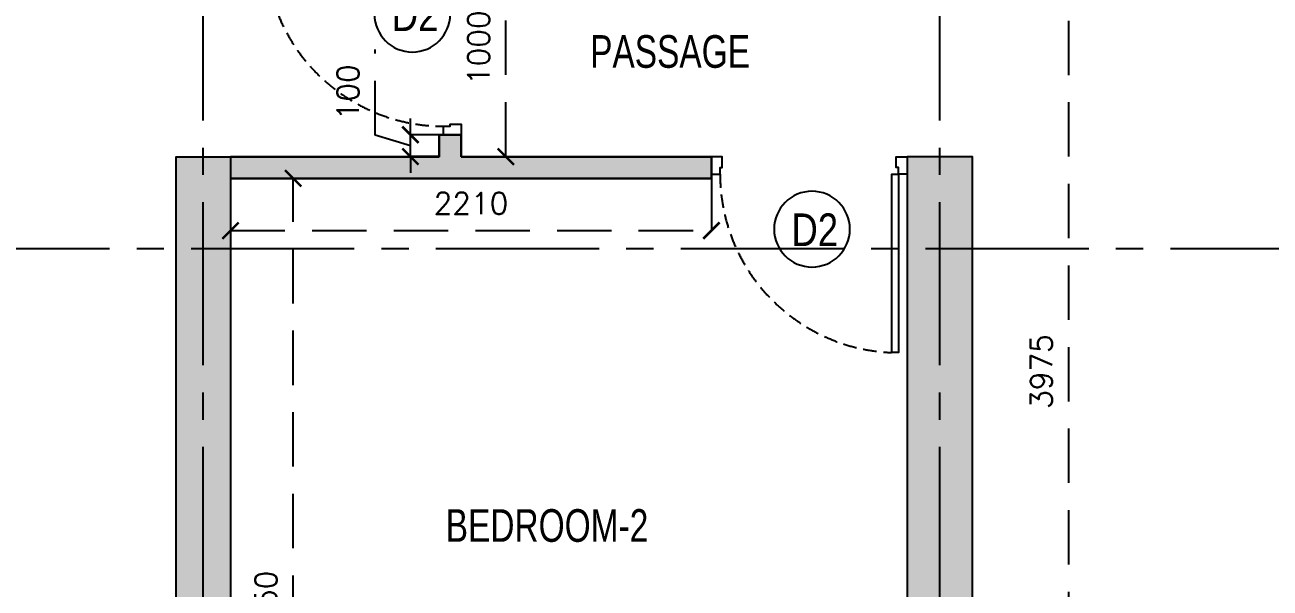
# Model space of a CAD drawing. Header units: millimetres. Extents: x 1180970 to 1231451, y -5737889 to -5695638.
# Drawn here: x 1198438 to 1204160, y -5726458 to -5723869 of the extents above; entities that cross this region are included whole.
import ezdxf
from ezdxf.enums import TextEntityAlignment as Align

# ---------------------------------------------------------------- set-up
doc = ezdxf.new("R2010")
doc.units = ezdxf.units.MM
doc.header["$LTSCALE"] = 1000
doc.header["$MEASUREMENT"] = 0
for name, pattern in [('2BHK-C$0$AUDIT_D_120904163729-0', [0]), ('2BHK-C$1$HIDDEN', [0.375, 0.25, -0.125]), ('AUDIT_D_120904163729-0', [0]), ('T8(T9 IS SIMILAR) - GROUND FLOOR - DIMENSION & TEXTING$0$HIDDEN', [0.375, 0.25, -0.125]), ('T8_REFUGE COLUMNS$0$CENTER2', [1.125, 0.75, -0.125, 0.125, -0.125])]:
    doc.linetypes.add(name, pattern=pattern)
doc.layers.get('0').update_dxf_attribs({"linetype": 'AUDIT_D_120904163729-0'})
for name, color, linetype in [('2BHK-C$0$A-DOOR-FULL', 2, 'Continuous'), ('2BHK-C$0$A-HATCH -160', 251, '2BHK-C$0$AUDIT_D_120904163729-0'), ('T8(T9 IS SIMILAR) - GROUND FLOOR - DIMENSION & TEXTING$0$A-DIMENSIONS', 2, 'T8(T9 IS SIMILAR) - GROUND FLOOR - DIMENSION & TEXTING$0$HIDDEN'), ('T8(T9 IS SIMILAR) - GROUND FLOOR - DIMENSION & TEXTING$0$a-window-no', 125, 'Continuous'), ('T8_REFUGE COLUMNS$0$A-CENTERLINE', 193, 'T8_REFUGE COLUMNS$0$CENTER2'), ('T8_REFUGE COLUMNS$0$A-RCC COLS', 3, 'Continuous')]:
    doc.layers.add(name, color=color, linetype=linetype)
for name, color, linetype, lineweight in [('2BHK-C$1$A-WALL- 160', 6, 'Continuous', 30), ('T8(T9 IS SIMILAR) - GROUND FLOOR - DIMENSION & TEXTING$0$a-Text', 4, 'Continuous', 0), ('T8(T9 IS SIMILAR) - GROUND FLOOR$0$D&W', 8, 'Continuous', 25)]:
    doc.layers.add(name, color=color, linetype=linetype, lineweight=lineweight)
doc.layers.add('T8_REFUGE COLUMNS$0$COL-HATCH', color=7, linetype='Continuous', lineweight=25, true_color=0xa3a3a3)
doc.styles.add('T8(T9 IS SIMILAR) - GROUND FLOOR - DIMENSION & TEXTING$0$ARIAL ARROW', font='swisscl.ttf')
doc.styles.add('T8(T9 IS SIMILAR) - GROUND FLOOR - DIMENSION & TEXTING$0$LODHA STANDERD', font='sanss___.ttf')
doc.styles.add('T8(T9 IS SIMILAR) - GROUND FLOOR - DIMENSION & TEXTING$0$Romans 1', font='romans.shx', dxfattribs={"height": 100})
doc.dimstyles.new('T8(T9 IS SIMILAR) - GROUND FLOOR - DIMENSION & TEXTING$0$ALPINE S', dxfattribs={"dimscale": 0, "dimtxt": 100, "dimasz": 75, "dimexe": 0, "dimexo": 0, "dimgap": 75, "dimtad": 1, "dimdec": 0, "dimzin": 0, "dimdsep": 46, "dimtxsty": 'T8(T9 IS SIMILAR) - GROUND FLOOR - DIMENSION & TEXTING$0$Romans 1', "dimblk": 'T8(T9 IS SIMILAR) - GROUND FLOOR - DIMENSION & TEXTING$0$_ArchTick', "dimcen": 0.09, "dimclrd": 256, "dimclre": 256, "dimclrt": 7, "dimadec": 0, "dimazin": 0, "dimtfac": 1, "dimtdec": 0, "dimtofl": 0, "dimtmove": 1, "dimatfit": 0, "dimldrblk": 'T8(T9 IS SIMILAR) - GROUND FLOOR - DIMENSION & TEXTING$0$_Open90', "dimfxl": 1, "dimtolj": 1, "dimtzin": 0, "dimarcsym": 0})

# ---------------------------------------------------------------- blocks, each defined once
blk = doc.blocks.new('T8_REFUGE COLUMNS')
at = {"layer": 'T8_REFUGE COLUMNS$0$COL-HATCH', "linetype": 'ByBlock'}
h = blk.add_hatch(color=256, dxfattribs=at)
h.dxf.hatch_style = 1
h.paths.add_polyline_path([(1199382.1, -5726829.9), (1199132.1, -5726829.9), (1199132.1, -5724474.9), (1199382.1, -5724474.9)])
h = blk.add_hatch(color=256, dxfattribs=at)
h.dxf.hatch_style = 1
h.paths.add_polyline_path([(1202492.1, -5727009.9), (1202792.1, -5727009.9), (1202792.1, -5724474.9), (1202492.1, -5724474.9)])
at = {"layer": 'T8_REFUGE COLUMNS$0$A-CENTERLINE'}
for p, q in [((1199257.1, -5728808.5), (1199257.1, -5698299.6)), ((1202642.1, -5728808.5), (1202642.1, -5698573.6)), ((1217951.3, -5724897.4), (1182156.9, -5724897.4))]:
    blk.add_line(p, q, dxfattribs=at)
at = {"layer": 'T8_REFUGE COLUMNS$0$A-RCC COLS', "linetype": 'ByBlock'}
for points in [[(1199382.1, -5726829.9), (1199132.1, -5726829.9), (1199132.1, -5724474.9), (1199382.1, -5724474.9)], [(1202492.1, -5727009.9), (1202792.1, -5727009.9), (1202792.1, -5724474.9), (1202492.1, -5724474.9)]]:
    blk.add_lwpolyline(points, close=True, dxfattribs=at)
blk = doc.blocks.new('*U279')
for points in [[(0, 0), (0, 820), (-30, 820), (-30, 0)], [(-860, 0), (-820, 0), (-820, -30), (-810, -30), (-810, -80), (-860, -80)], [(40, 0), (0, 0), (0, -30), (-10, -30), (-10, -80), (40, -80)]]:
    blk.add_lwpolyline(points, close=True)
at = {"color": 0, "linetype": 'ByBlock', "ltscale": 0.25}
blk.add_arc((1.2, -0.5), 821.2, 92.373, 179.9653, dxfattribs=at)
blk = doc.blocks.new('*U280')
for points in [[(0, 0), (0, 820), (30, 820), (30, 0)], [(-40, 0), (0, 0), (0, -30), (10, -30), (10, -80), (-40, -80)], [(860, 0), (820, 0), (820, -30), (810, -30), (810, -80), (860, -80)]]:
    blk.add_lwpolyline(points, close=True)
at = {"color": 0, "linetype": 'ByBlock', "ltscale": 0.25}
blk.add_arc((-1.2, -0.5), 821.2, 0.0347, 87.627, dxfattribs=at)
blk = doc.blocks.new('2BHK-C')
at = {"layer": '2BHK-C$0$A-HATCH -160', "linetype": 'ByBlock'}
h = blk.add_hatch(dxfattribs=at)
h.set_pattern_fill('ZIGZAG', color=256, scale=250)
h.set_pattern_definition([(0, (0, 0), (31.25, 31.25), [31.25, -31.25]), (90, (31.25, 0), (-31.25, 31.25), [31.25, -31.25])])
h.paths.add_polyline_path([(1142149.2, -5723474.6), (1143849.2, -5723474.6), (1143849.2, -5723374.6), (1142149.2, -5723374.6)])
h.paths.add_polyline_path([(1144889.2, -5724474.6), (1144889.2, -5724574.6), (1147099.2, -5724574.6), (1147099.2, -5724474.6), (1145949.1, -5724474.2), (1145949.1, -5724374.2), (1145849.1, -5724374.2), (1145849.1, -5724474.6)])
h.paths.add_polyline_path([(1145949.1, -5723374.2), (1146848.9, -5723374.2), (1146848.9, -5723474.2), (1145949.1, -5723474.2)])
h.paths.add_polyline_path([(1147598.9, -5723474.2), (1148198.9, -5723474.2), (1148198.9, -5723374.2), (1147598.9, -5723374.2)])
h.paths.add_polyline_path([(1145549.1, -5721674.6), (1145649.1, -5721674.6), (1145649.1, -5721174.6), (1145649, -5721174.6), (1145649.1, -5721073.7), (1145549.1, -5721073.9)])
h.paths.add_polyline_path([(1148199.2, -5728684.2), (1148934.2, -5728684.2), (1148934.2, -5728584.2), (1148199.2, -5728584.2)])
at = {"layer": '2BHK-C$1$A-WALL- 160', "linetype": 'ByBlock'}
for p, q in [((1145949.1, -5724374.6, 0.4), (1145849.1, -5724374.6, 0.4)), ((1145849.1, -5724374.6, 0.4), (1145849.1, -5724474.6, 0.4)), ((1145949.1, -5724474.6, 0.4), (1145949.1, -5724374.6, 0.4)), ((1144889.7, -5724474.6, 0.4), (1145849.1, -5724474.6, 0.4)), ((1145949.1, -5724474.6, 0.4), (1147099.2, -5724474.6, 0.4)), ((1147099.2, -5724474.6, 0.4), (1147099.2, -5724574.6, 0.4)), ((1144889.7, -5724574.6, 0.4), (1147099.2, -5724574.6, 0.4))]:
    blk.add_line(p, q, dxfattribs=at)
at = {"layer": '2BHK-C$0$A-DOOR-FULL', "linetype": '2BHK-C$1$HIDDEN'}
for name, p, rotation in [('*U279', (1145869.1, -5723514.6, 0.4), 90), ('*U280', (1147959.2, -5724554.6, 0.4), 180)]:
    blk.add_blockref(name, p, dxfattribs=dict(at, rotation=rotation))
blk = doc.blocks.new('T8(T9 IS SIMILAR) - GROUND FLOOR')
at = {"layer": 'T8(T9 IS SIMILAR) - GROUND FLOOR$0$D&W', "linetype": 'ByBlock'}
for name, p in [('T8_REFUGE COLUMNS', (0, 0)), ('2BHK-C', (54492.8, -0.1, 0))]:
    blk.add_blockref(name, p, dxfattribs=at)
blk = doc.blocks.new('T8(T9 IS SIMILAR) - GROUND FLOOR - DIMENSION & TEXTING$0$_ArchTick')
at = {"color": 0, "linetype": 'ByBlock', "const_width": 0.15}
blk.add_lwpolyline([(-0.5, -0.5), (0.5, 0.5)], dxfattribs=at)
blk = doc.blocks.new('*D717')
at = {"layer": 'T8(T9 IS SIMILAR) - GROUND FLOOR - DIMENSION & TEXTING$0$A-DIMENSIONS', "linetype": 'T8(T9 IS SIMILAR) - GROUND FLOOR - DIMENSION & TEXTING$0$HIDDEN', "lineweight": -2, "transparency": 16777216}
for p, q in [((1200442.2, -5723474), (1200647.5, -5723474)), ((1200442.2, -5724474), (1200647.5, -5724474))]:
    blk.add_line(p, q, dxfattribs=at)
at = {"layer": 'T8(T9 IS SIMILAR) - GROUND FLOOR - DIMENSION & TEXTING$0$A-DIMENSIONS', "lineweight": -2, "transparency": 16777216}
blk.add_line((1200647.5, -5724474), (1200647.5, -5723474), dxfattribs=at)
at = {"layer": 'T8(T9 IS SIMILAR) - GROUND FLOOR - DIMENSION & TEXTING$0$A-DIMENSIONS', "linetype": 'ByBlock', "lineweight": -2, "transparency": 16777216, "xscale": 75, "yscale": 75, "zscale": 75}
for p, rotation in [((1200647.5, -5723474), 90), ((1200647.5, -5724474), 270)]:
    blk.add_blockref('T8(T9 IS SIMILAR) - GROUND FLOOR - DIMENSION & TEXTING$0$_ArchTick', p, dxfattribs=dict(at, rotation=rotation))
at = {"layer": 'T8(T9 IS SIMILAR) - GROUND FLOOR - DIMENSION & TEXTING$0$A-DIMENSIONS', "color": 7, "linetype": 'ByBlock', "transparency": 16777216, "insert": (1200522.5, -5723974), "char_height": 100, "attachment_point": 5, "rotation": 90, "style": 'T8(T9 IS SIMILAR) - GROUND FLOOR - DIMENSION & TEXTING$0$Romans 1'}
blk.add_mtext('\\A1;1000', dxfattribs=at)
blk = doc.blocks.new('T8(T9 IS SIMILAR) - GROUND FLOOR - DIMENSION & TEXTING$0$_Open90')
at = {"color": 0, "linetype": 'ByBlock', "lineweight": -2}
for p, q in [((0, 0), (-1, 0)), ((-0.5, 0.5), (0, 0)), ((0, 0), (-0.5, -0.5))]:
    blk.add_line(p, q, dxfattribs=at)
blk = doc.blocks.new('*D718')
at = {"layer": 'T8(T9 IS SIMILAR) - GROUND FLOOR - DIMENSION & TEXTING$0$A-DIMENSIONS', "lineweight": -2, "transparency": 16777216}
for p, q in [((1200046.8, -5724375.3), (1200046.8, -5723982.4)), ((1200209.3, -5724374), (1200209.3, -5724299)), ((1200209.3, -5724424), (1200046.8, -5724375.3)), ((1200209.3, -5724474), (1200209.3, -5724374)), ((1200209.3, -5724474), (1200209.3, -5724549))]:
    blk.add_line(p, q, dxfattribs=at)
at = {"layer": 'T8(T9 IS SIMILAR) - GROUND FLOOR - DIMENSION & TEXTING$0$A-DIMENSIONS', "linetype": 'T8(T9 IS SIMILAR) - GROUND FLOOR - DIMENSION & TEXTING$0$HIDDEN', "lineweight": -2, "transparency": 16777216}
for p, q in [((1200342.2, -5724374), (1200209.3, -5724374)), ((1200342.2, -5724474), (1200209.3, -5724474))]:
    blk.add_line(p, q, dxfattribs=at)
at = {"layer": 'T8(T9 IS SIMILAR) - GROUND FLOOR - DIMENSION & TEXTING$0$A-DIMENSIONS', "linetype": 'ByBlock', "lineweight": -2, "transparency": 16777216, "xscale": 75, "yscale": 75, "zscale": 75}
for p, rotation in [((1200209.3, -5724374), 270), ((1200209.3, -5724474), 90)]:
    blk.add_blockref('T8(T9 IS SIMILAR) - GROUND FLOOR - DIMENSION & TEXTING$0$_ArchTick', p, dxfattribs=dict(at, rotation=rotation))
at = {"layer": 'T8(T9 IS SIMILAR) - GROUND FLOOR - DIMENSION & TEXTING$0$A-DIMENSIONS', "color": 7, "linetype": 'ByBlock', "transparency": 16777216, "insert": (1199921.8, -5724178.8), "char_height": 100, "attachment_point": 5, "rotation": 90, "style": 'T8(T9 IS SIMILAR) - GROUND FLOOR - DIMENSION & TEXTING$0$Romans 1'}
blk.add_mtext('\\A1;100', dxfattribs=at)
blk = doc.blocks.new('*D719')
at = {"layer": 'T8(T9 IS SIMILAR) - GROUND FLOOR - DIMENSION & TEXTING$0$A-DIMENSIONS', "linetype": 'T8(T9 IS SIMILAR) - GROUND FLOOR - DIMENSION & TEXTING$0$HIDDEN', "lineweight": -2, "transparency": 16777216}
for p, q in [((1199382.8, -5724574), (1199382.8, -5724814.4)), ((1201592.3, -5724574), (1201592.3, -5724814.4))]:
    blk.add_line(p, q, dxfattribs=at)
at = {"layer": 'T8(T9 IS SIMILAR) - GROUND FLOOR - DIMENSION & TEXTING$0$A-DIMENSIONS', "lineweight": -2, "transparency": 16777216}
blk.add_line((1199382.8, -5724814.4), (1201592.3, -5724814.4), dxfattribs=at)
at = {"layer": 'T8(T9 IS SIMILAR) - GROUND FLOOR - DIMENSION & TEXTING$0$A-DIMENSIONS', "linetype": 'ByBlock', "lineweight": -2, "transparency": 16777216, "xscale": 75, "yscale": 75, "zscale": 75, "rotation": 180}
blk.add_blockref('T8(T9 IS SIMILAR) - GROUND FLOOR - DIMENSION & TEXTING$0$_ArchTick', (1199382.8, -5724814.4), dxfattribs=at)
at = {"layer": 'T8(T9 IS SIMILAR) - GROUND FLOOR - DIMENSION & TEXTING$0$A-DIMENSIONS', "linetype": 'ByBlock', "lineweight": -2, "transparency": 16777216, "xscale": 75, "yscale": 75, "zscale": 75}
blk.add_blockref('T8(T9 IS SIMILAR) - GROUND FLOOR - DIMENSION & TEXTING$0$_ArchTick', (1201592.3, -5724814.4), dxfattribs=at)
at = {"layer": 'T8(T9 IS SIMILAR) - GROUND FLOOR - DIMENSION & TEXTING$0$A-DIMENSIONS', "color": 7, "linetype": 'ByBlock', "transparency": 16777216, "insert": (1200487.5, -5724689.4), "char_height": 100, "attachment_point": 5, "style": 'T8(T9 IS SIMILAR) - GROUND FLOOR - DIMENSION & TEXTING$0$Romans 1'}
blk.add_mtext('\\A1;2210', dxfattribs=at)
blk = doc.blocks.new('*D722')
at = {"layer": 'T8(T9 IS SIMILAR) - GROUND FLOOR - DIMENSION & TEXTING$0$A-DIMENSIONS', "linetype": 'T8(T9 IS SIMILAR) - GROUND FLOOR - DIMENSION & TEXTING$0$HIDDEN', "lineweight": -2, "transparency": 16777216}
for p, q in [((1199527.6, -5724574), (1199670.4, -5724574)), ((1199527.6, -5728524), (1199670.4, -5728524))]:
    blk.add_line(p, q, dxfattribs=at)
at = {"layer": 'T8(T9 IS SIMILAR) - GROUND FLOOR - DIMENSION & TEXTING$0$A-DIMENSIONS', "lineweight": -2, "transparency": 16777216}
blk.add_line((1199670.4, -5728524), (1199670.4, -5724574), dxfattribs=at)
at = {"layer": 'T8(T9 IS SIMILAR) - GROUND FLOOR - DIMENSION & TEXTING$0$A-DIMENSIONS', "linetype": 'ByBlock', "lineweight": -2, "transparency": 16777216, "xscale": 75, "yscale": 75, "zscale": 75}
for p, rotation in [((1199670.4, -5724574), 90), ((1199670.4, -5728524), 270)]:
    blk.add_blockref('T8(T9 IS SIMILAR) - GROUND FLOOR - DIMENSION & TEXTING$0$_ArchTick', p, dxfattribs=dict(at, rotation=rotation))
at = {"layer": 'T8(T9 IS SIMILAR) - GROUND FLOOR - DIMENSION & TEXTING$0$A-DIMENSIONS', "color": 7, "linetype": 'ByBlock', "transparency": 16777216, "insert": (1199545.4, -5726549), "char_height": 100, "attachment_point": 5, "rotation": 90, "style": 'T8(T9 IS SIMILAR) - GROUND FLOOR - DIMENSION & TEXTING$0$Romans 1'}
blk.add_mtext('\\A1;3950', dxfattribs=at)
blk = doc.blocks.new('*D731')
at = {"layer": 'T8(T9 IS SIMILAR) - GROUND FLOOR - DIMENSION & TEXTING$0$A-DIMENSIONS', "linetype": 'T8(T9 IS SIMILAR) - GROUND FLOOR - DIMENSION & TEXTING$0$HIDDEN', "lineweight": -2, "transparency": 16777216}
for p, q in [((1202942.3, -5723474.4), (1203233.8, -5723474.4)), ((1203039.8, -5727449.6), (1203233.8, -5727449.6))]:
    blk.add_line(p, q, dxfattribs=at)
at = {"layer": 'T8(T9 IS SIMILAR) - GROUND FLOOR - DIMENSION & TEXTING$0$A-DIMENSIONS', "lineweight": -2, "transparency": 16777216}
blk.add_line((1203233.8, -5723474.4), (1203233.8, -5727449.6), dxfattribs=at)
at = {"layer": 'T8(T9 IS SIMILAR) - GROUND FLOOR - DIMENSION & TEXTING$0$A-DIMENSIONS', "linetype": 'ByBlock', "lineweight": -2, "transparency": 16777216, "xscale": 75, "yscale": 75, "zscale": 75}
for p, rotation in [((1203233.8, -5723474.4), 90), ((1203233.8, -5727449.6), 270)]:
    blk.add_blockref('T8(T9 IS SIMILAR) - GROUND FLOOR - DIMENSION & TEXTING$0$_ArchTick', p, dxfattribs=dict(at, rotation=rotation))
at = {"layer": 'T8(T9 IS SIMILAR) - GROUND FLOOR - DIMENSION & TEXTING$0$A-DIMENSIONS', "color": 7, "linetype": 'ByBlock', "transparency": 16777216, "insert": (1203108.8, -5725462), "char_height": 100, "attachment_point": 5, "rotation": 90, "style": 'T8(T9 IS SIMILAR) - GROUND FLOOR - DIMENSION & TEXTING$0$Romans 1'}
blk.add_mtext('\\A1;3975', dxfattribs=at)
blk = doc.blocks.new('T8(T9 IS SIMILAR) - GROUND FLOOR - DIMENSION & TEXTING$0$WINDOW TAG')
at = {"layer": 'T8(T9 IS SIMILAR) - GROUND FLOOR - DIMENSION & TEXTING$0$a-window-no'}
blk.add_circle((0, 0), 174.1, dxfattribs=at)
at = {"layer": 'T8(T9 IS SIMILAR) - GROUND FLOOR - DIMENSION & TEXTING$0$a-window-no', "style": 'T8(T9 IS SIMILAR) - GROUND FLOOR - DIMENSION & TEXTING$0$LODHA STANDERD'}
blk.add_attdef('WINDOW', text='', height=150, dxfattribs=at).set_placement((11.3, 2.8), align=Align.MIDDLE_CENTER)
blk = doc.blocks.new('T8(T9 IS SIMILAR) - GROUND FLOOR - DIMENSION & TEXTING')
at = {"layer": 'T8(T9 IS SIMILAR) - GROUND FLOOR - DIMENSION & TEXTING$0$a-window-no'}
ref = blk.add_blockref('T8(T9 IS SIMILAR) - GROUND FLOOR - DIMENSION & TEXTING$0$WINDOW TAG', (1200217.9, -5723819.4, 1.1), dxfattribs=dict(at, xscale=-1, rotation=180))
ref.add_attrib('WINDOW', 'D2', dxfattribs={"height": 150, "style": 'T8(T9 IS SIMILAR) - GROUND FLOOR - DIMENSION & TEXTING$0$LODHA STANDERD', "width": 0.8}).set_placement((1200230.5, -5723822.1, 1.1), align=Align.MIDDLE_CENTER)
ref = blk.add_blockref('T8(T9 IS SIMILAR) - GROUND FLOOR - DIMENSION & TEXTING$0$WINDOW TAG', (1202054.5, -5724807.6, 1.1), dxfattribs=dict(at, xscale=-1, rotation=180))
ref.add_attrib('WINDOW', 'D2', dxfattribs={"height": 150, "style": 'T8(T9 IS SIMILAR) - GROUND FLOOR - DIMENSION & TEXTING$0$LODHA STANDERD', "width": 0.8}).set_placement((1202067.2, -5724810.4, 1.1), align=Align.MIDDLE_CENTER)
at = {"layer": 'T8(T9 IS SIMILAR) - GROUND FLOOR - DIMENSION & TEXTING$0$a-Text', "style": 'T8(T9 IS SIMILAR) - GROUND FLOOR - DIMENSION & TEXTING$0$ARIAL ARROW'}
for s, p in [('PASSAGE', (1201034.9, -5724066)), ('BEDROOM-2', (1200371.2, -5726244.7))]:
    blk.add_text(s, height=150, dxfattribs=at).set_placement(p)
at = {"layer": 'T8(T9 IS SIMILAR) - GROUND FLOOR - DIMENSION & TEXTING$0$A-DIMENSIONS', "linetype": 'ByBlock'}
for base, p1, p2, picture, middle in [((1200647.5, -5723474), (1200442.2, -5724474), (1200442.2, -5723474), '*D717', (1200522.5, -5723974)), ((1203233.8, -5727449.6), (1202942.3, -5723474.4), (1203039.8, -5727449.6), '*D731', (1203108.8, -5725462)), ((1200209.3, -5724374), (1200342.2, -5724474), (1200342.2, -5724374), '*D718', (1199921.8, -5724300.3)), ((1199670.4, -5724574), (1199527.6, -5728524), (1199527.6, -5724574), '*D722', (1199545.4, -5726549))]:
    dim = blk.add_linear_dim(base=base, p1=p1, p2=p2, angle=90, dimstyle='T8(T9 IS SIMILAR) - GROUND FLOOR - DIMENSION & TEXTING$0$ALPINE S', override={"dimscale": 1, "dimfxl": 5, "dimarcsym": 1}, dxfattribs=at)
    dim.commit()
    dim.dimension.update_dxf_attribs({"geometry": picture, "text_midpoint": middle})
dim = blk.add_linear_dim(base=(1201592.323, -5724814.3766), p1=(1199382.7767, -5724574.0271), p2=(1201592.323, -5724574.0277), dimstyle='T8(T9 IS SIMILAR) - GROUND FLOOR - DIMENSION & TEXTING$0$ALPINE S', override={"dimscale": 1, "dimfxl": 5, "dimarcsym": 1}, dxfattribs=at)
dim.commit()
dim.dimension.update_dxf_attribs({"geometry": '*D719', "text_midpoint": (1200487.5498, -5724689.3766)})

msp = doc.modelspace()

# ---------------------------------------------------------------- block references
at = {"linetype": 'ByBlock'}
msp.add_blockref('T8(T9 IS SIMILAR) - GROUND FLOOR', (0, 0), dxfattribs=at)

# ---------------------------------------------------------------- next in the draw order: block references
msp.add_blockref('T8(T9 IS SIMILAR) - GROUND FLOOR - DIMENSION & TEXTING', (0, 0), dxfattribs=at)

doc.saveas('drawing.dxf')
